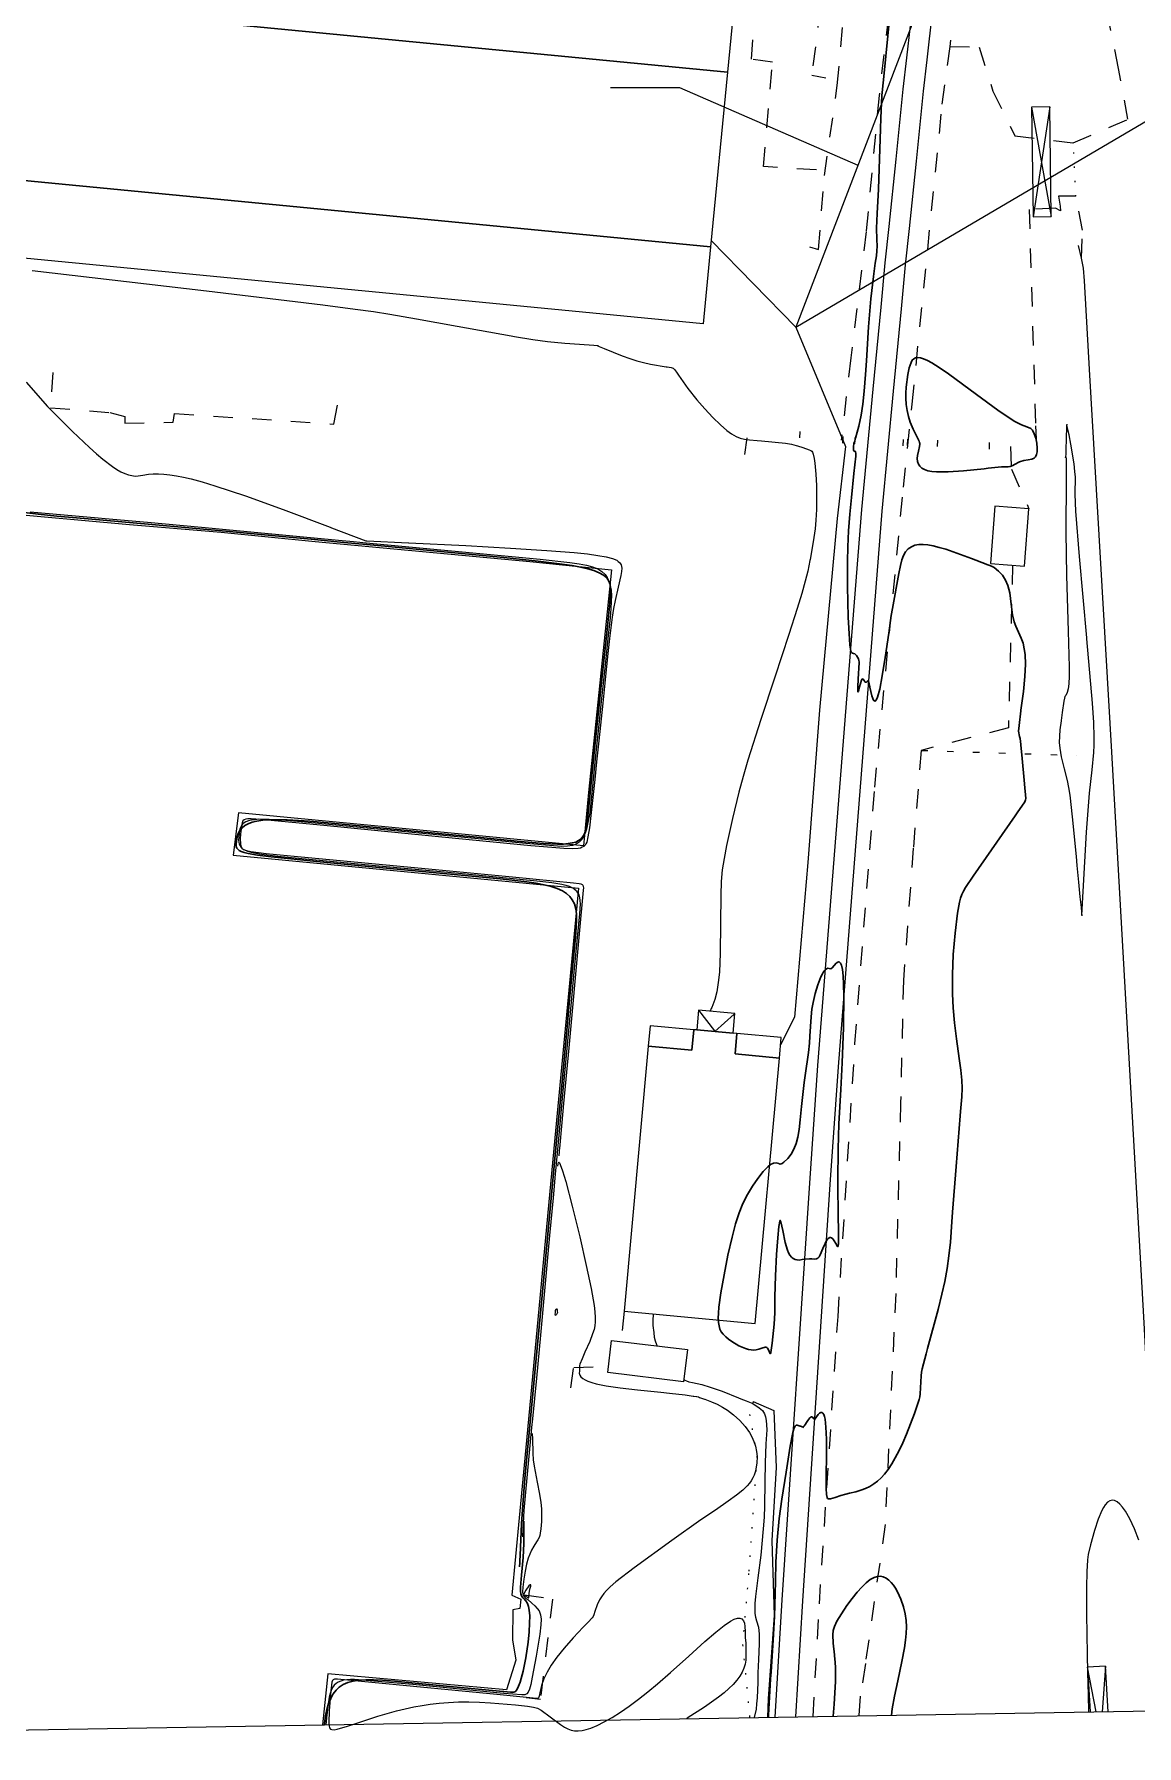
# Model space of a CAD drawing. Header units: metres. Extents: x 1233805 to 1234355, y 654698 to 655114.
# Drawn here: x 1233878.9 to 1233964, y 654698.2 to 654830.4 of the extents above; entities that cross this region are included whole.
import ezdxf

# ---------------------------------------------------------------- set-up
doc = ezdxf.new("R2010")
doc.units = ezdxf.units.M
for name, pattern in [('ИИDash_05_15', [2, 0.5, -1.5]), ('ИИDash_15_15', [3, 1.5, -1.5]), ('ИИDash_20_10', [3, 2, -1]), ('ИИDot', [1, 0, -1])]:
    doc.linetypes.add(name, pattern=pattern)
for name, color, linetype, lineweight in [('ИИ_ГИДРОГРАФИЯ', 3, 'Continuous', 25), ('ИИ_ГОРИЗОНТАЛИ_ОСН', 32, 'Continuous', 25), ('ИИ_ГОРИЗОНТАЛИ_УТОЛЩ', 32, 'Continuous', 30), ('ИИ_ДОРОГИ_АД', 7, 'Continuous', 25), ('ИИ_ДОРОГИ_ЖД', 7, 'Continuous', 25), ('ИИ_ЛЭП_ВН', 250, 'Continuous', 25), ('ИИ_ЛЭП_НН', 250, 'Continuous', 25), ('ИИ_ОГРАДЫ', 7, 'Continuous', 25), ('ИИ_ОТКОС', 7, 'Continuous', 25), ('ИИ_СТРОЕНИЕ', 7, 'Continuous', 25), ('ИИ_ТЕПЛОТРАССА', 5, 'Continuous', 25), ('ИИ_УГОДЬЯ', 7, 'Continuous', 25)]:
    doc.layers.add(name, color=color, linetype=linetype, lineweight=lineweight)
doc.layers.add('Оформление точек', color=7, linetype='Continuous')

msp = doc.modelspace()

# ---------------------------------------------------------------- linework, layer by layer
at = {"layer": 'ИИ_ГИДРОГРАФИЯ'}
msp.add_lwpolyline([(1233875.47, 654794.12), (1233875.67, 654793.73), (1233875.97, 654793.46), (1233886.26, 654792.54), (1233893.32, 654791.95), (1233900.58, 654791.23), (1233917.15, 654789.68), (1233923.46, 654789.05), (1233921.68, 654771.84), (1233921.29, 654767.73), (1233894.66, 654770.28), (1233894.26, 654767.01), (1233920.91, 654764.47), (1233919.09, 654745.18), (1233916.89, 654721.8), (1233915.75, 654709.85), (1233916.45, 654709.56), (1233916.39, 654708.84), (1233915.84, 654708.72), (1233915.82, 654706.4), (1233916.08, 654704.83), (1233915.34, 654702.54), (1233901.56, 654703.79), (1233901.14, 654699.84)], dxfattribs=at)
at = {"layer": 'ИИ_ГОРИЗОНТАЛИ_ОСН'}
for points, elevation in [([(1233878.74, 654812.16), (1233892.2, 654810.58), (1233901.17, 654809.5), (1233903.67, 654809.18), (1233905.08, 654808.99), (1233906.35, 654808.78), (1233908.41, 654808.42), (1233911.54, 654807.87), (1233915.7, 654807.12), (1233915.97, 654807.07), (1233917.39, 654806.83), (1233918.52, 654806.68), (1233919.86, 654806.55), (1233921.72, 654806.41), (1233922.44, 654806.36)], 1.5), ([(1233922.38, 654806.35), (1233922.89, 654806.13), (1233924.28, 654805.57), (1233924.87, 654805.36), (1233925.41, 654805.19), (1233925.92, 654805.06), (1233926.46, 654804.94), (1233927.68, 654804.73), (1233927.75, 654804.72), (1233928.05, 654804.67), (1233928.21, 654804.61), (1233928.34, 654804.49), (1233928.52, 654804.24), (1233928.63, 654804.08), (1233929.36, 654803.06), (1233930.05, 654802.18), (1233930.66, 654801.47), (1233931.28, 654800.8), (1233931.87, 654800.23), (1233932.37, 654799.8), (1233932.73, 654799.54), (1233933.07, 654799.35), (1233933.39, 654799.22), (1233933.73, 654799.14), (1233934.11, 654799.08), (1233934.69, 654799.03), (1233935.04, 654799), (1233936.89, 654798.83), (1233937.36, 654798.76), (1233937.71, 654798.65), (1233937.81, 654798.62), (1233938.23, 654798.49), (1233938.72, 654798.32), (1233938.85, 654798.27), (1233938.92, 654798.21), (1233938.97, 654798.13), (1233939.01, 654797.98), (1233939.01, 654797.98), (1233939.01, 654797.98), (1233939.09, 654797.65), (1233939.15, 654797.29), (1233939.24, 654796.42), (1233939.28, 654795.56), (1233939.29, 654794.61), (1233939.27, 654793.7), (1233939.23, 654792.87), (1233939.17, 654792.21), (1233939.08, 654791.54), (1233938.81, 654789.98), (1233938.78, 654789.84), (1233938.76, 654789.76), (1233938.6, 654788.93), (1233938.41, 654788.16), (1233938.15, 654787.22), (1233937.79, 654786.06), (1233937.14, 654784.04), (1233936.06, 654780.76), (1233934.98, 654777.48), (1233933.99, 654774.34), (1233933.62, 654773.08), (1233933.29, 654771.88), (1233932.79, 654769.85), (1233932.33, 654767.76), (1233932.14, 654766.74), (1233932.01, 654765.88), (1233931.93, 654764.97), (1233931.89, 654763.93), (1233931.87, 654761.72), (1233931.85, 654759.43), (1233931.78, 654757.97), (1233931.7, 654757.17), (1233931.58, 654756.46), (1233931.42, 654755.85), (1233931.19, 654755.25), (1233931.16, 654755.17), (1233931.08, 654754.95)], 1.5), ([(1233878.27, 654803.53), (1233879.93, 654801.67), (1233880.71, 654800.85), (1233881.72, 654799.86), (1233881.8, 654799.78), (1233881.84, 654799.74), (1233883.16, 654798.48), (1233883.7, 654798), (1233884.19, 654797.58), (1233884.94, 654797.02), (1233885.28, 654796.8), (1233885.59, 654796.62), (1233885.89, 654796.48), (1233886.17, 654796.38), (1233886.44, 654796.32), (1233886.68, 654796.29), (1233886.93, 654796.3), (1233887.28, 654796.35), (1233887.71, 654796.42), (1233888.08, 654796.45), (1233888.48, 654796.46), (1233888.91, 654796.43), (1233889.37, 654796.38), (1233889.88, 654796.31), (1233890.42, 654796.2), (1233891.01, 654796.06), (1233891.85, 654795.83), (1233892.83, 654795.54), (1233895.2, 654794.75), (1233898.1, 654793.71), (1233901.75, 654792.33), (1233901.83, 654792.3), (1233904.49, 654791.29), (1233904.52, 654791.29), (1233904.57, 654791.28), (1233907.78, 654791.13), (1233907.8, 654791.13), (1233912.2, 654790.92), (1233915.67, 654790.73), (1233918.47, 654790.55), (1233920.58, 654790.38), (1233921.6, 654790.27), (1233922.41, 654790.16), (1233923.05, 654790.05), (1233923.53, 654789.92), (1233923.86, 654789.78), (1233923.98, 654789.7), (1233924.08, 654789.61), (1233924.15, 654789.52), (1233924.2, 654789.42), (1233924.22, 654789.3), (1233924.24, 654789.16), (1233924.22, 654788.91), (1233924.18, 654788.6), (1233923.97, 654787.7), (1233923.73, 654786.67), (1233923.61, 654786.07), (1233923.51, 654785.39), (1233923.31, 654783.74), (1233923.18, 654782.58), (1233923.08, 654781.57), (1233922.78, 654778.74), (1233922.47, 654775.83), (1233922.3, 654774.21), (1233922.16, 654772.85), (1233922.16, 654772.84), (1233921.87, 654770.08), (1233921.75, 654769.12), (1233921.64, 654768.42), (1233921.54, 654768.01), (1233921.48, 654767.88), (1233921.41, 654767.77), (1233921.32, 654767.68), (1233921.2, 654767.62), (1233921.06, 654767.56), (1233920.88, 654767.53), (1233920.43, 654767.5), (1233919.77, 654767.52), (1233918.85, 654767.59), (1233917.23, 654767.74), (1233911.41, 654768.3), (1233901.25, 654769.29), (1233896.36, 654769.76), (1233895.63, 654769.82), (1233895.39, 654769.82), (1233895.22, 654769.8), (1233895.09, 654769.75), (1233895, 654769.66), (1233894.95, 654769.51), (1233894.9, 654769.21), (1233894.9, 654769.2), (1233894.9, 654769.18), (1233894.83, 654768.65), (1233894.8, 654768.25), (1233894.81, 654767.93), (1233894.85, 654767.69), (1233894.93, 654767.55), (1233895.06, 654767.45), (1233895.28, 654767.37), (1233895.62, 654767.3), (1233896.8, 654767.15), (1233899.49, 654766.88), (1233908.24, 654766.05), (1233915.81, 654765.33), (1233920.53, 654764.88), (1233920.96, 654764.83), (1233921.09, 654764.79), (1233921.19, 654764.74), (1233921.24, 654764.68), (1233921.28, 654764.59), (1233921.29, 654764.48), (1233921.28, 654764.31), (1233920.94, 654760.64), (1233920.15, 654752.13), (1233919.76, 654747.82), (1233919.62, 654746.36), (1233919.44, 654744.36), (1233919.42, 654744.2), (1233919.41, 654744.03), (1233919.4, 654743.9), (1233919.4, 654743.9), (1233919.39, 654743.84), (1233919.39, 654743.83), (1233919.39, 654743.8), (1233919.39, 654743.8), (1233919.39, 654743.8), (1233919.39, 654743.8)], 1), ([(1233958.59, 654800.3), (1233958.58, 654800.1), (1233958.55, 654799.22), (1233958.55, 654798.94), (1233958.53, 654798.56), (1233958.53, 654798.42), (1233958.53, 654798.36), (1233958.53, 654798.29), (1233958.52, 654798.21), (1233958.53, 654798.16), (1233958.53, 654798.16), (1233958.52, 654798.06), (1233958.52, 654798.03), (1233958.5, 654797.73), (1233958.51, 654797.7), (1233958.53, 654797.77), (1233958.53, 654797.77), (1233958.54, 654797.58), (1233958.54, 654796.24), (1233958.54, 654796.09), (1233958.53, 654791.95), (1233958.57, 654788.6), (1233958.7, 654784.32), (1233958.79, 654781.54), (1233958.79, 654780.82), (1233958.76, 654780.25), (1233958.71, 654779.86), (1233958.63, 654779.58), (1233958.52, 654779.35), (1233958.52, 654779.35), (1233958.46, 654779.26), (1233958.42, 654779.14), (1233958.37, 654778.89), (1233958.25, 654778.03), (1233958.16, 654777.41), (1233958.16, 654777.37), (1233958.07, 654776.7), (1233958.03, 654776.19), (1233958.02, 654775.71), (1233958.06, 654775.26), (1233958.17, 654774.6), (1233958.4, 654773.68), (1233958.63, 654772.77), (1233958.74, 654772.23), (1233958.83, 654771.63), (1233959.02, 654769.97), (1233959.32, 654766.91), (1233959.38, 654766.2), (1233959.51, 654764.92), (1233959.61, 654763.8), (1233959.7, 654762.97), (1233959.7, 654762.97), (1233959.73, 654762.62), (1233959.74, 654762.52), (1233959.75, 654762.36), (1233959.76, 654762.34), (1233959.76, 654762.33)], 2.5), ([(1233959.76, 654762.38), (1233959.85, 654764.2), (1233960.12, 654768.79), (1233960.35, 654771.79), (1233960.55, 654773.59), (1233960.69, 654774.95), (1233960.72, 654775.51), (1233960.72, 654776.12), (1233960.68, 654777.25), (1233960.58, 654778.75), (1233960.14, 654783.72), (1233960.14, 654783.8), (1233959.57, 654790.08), (1233959.29, 654793.57), (1233959.24, 654794.88), (1233959.24, 654795.34), (1233959.26, 654795.75), (1233959.27, 654796.2), (1233959.23, 654796.64), (1233959.16, 654797.24), (1233958.92, 654798.74), (1233958.78, 654799.48), (1233958.64, 654800.06), (1233958.59, 654800.25)], 2.5), ([(1233878.58, 654793.52), (1233883.82, 654793.06), (1233884.37, 654793.02), (1233887.65, 654792.73), (1233891.81, 654792.35), (1233900.21, 654791.55), (1233902.67, 654791.32), (1233903.53, 654791.24), (1233904.53, 654791.14), (1233908.09, 654790.8), (1233917.96, 654789.86), (1233920.24, 654789.62), (1233920.95, 654789.52), (1233921.52, 654789.41), (1233922, 654789.27), (1233922.39, 654789.11), (1233922.71, 654788.92), (1233922.96, 654788.68), (1233923.12, 654788.45), (1233923.26, 654788.17), (1233923.36, 654787.84), (1233923.42, 654787.47), (1233923.45, 654787.06), (1233923.44, 654786.6), (1233923.41, 654786.07), (1233923.34, 654785.35), (1233923.34, 654785.34), (1233923.17, 654783.75), (1233922.96, 654781.67), (1233922.66, 654778.87), (1233922.47, 654777.1), (1233922.2, 654774.46), (1233921.91, 654771.55), (1233921.91, 654771.54), (1233921.77, 654770.27), (1233921.61, 654769.39), (1233921.52, 654769.02), (1233921.41, 654768.7), (1233921.3, 654768.44), (1233921.17, 654768.22), (1233920.97, 654768), (1233920.73, 654767.85), (1233920.44, 654767.76), (1233920.06, 654767.7), (1233919.59, 654767.69), (1233918.97, 654767.72), (1233916.83, 654767.91), (1233912.12, 654768.36), (1233905.4, 654769.01), (1233899.51, 654769.58), (1233898.04, 654769.71), (1233897.03, 654769.77), (1233896.23, 654769.78), (1233895.92, 654769.75), (1233895.66, 654769.72), (1233895.43, 654769.66), (1233895.24, 654769.59), (1233895.09, 654769.5), (1233894.96, 654769.39), (1233894.87, 654769.26), (1233894.8, 654769.1), (1233894.75, 654768.92), (1233894.71, 654768.65), (1233894.71, 654768.64), (1233894.71, 654768.63), (1233894.67, 654768.17), (1233894.68, 654768.01), (1233894.72, 654767.86), (1233894.78, 654767.73), (1233894.87, 654767.61), (1233894.98, 654767.5), (1233895.13, 654767.41), (1233895.35, 654767.32), (1233895.63, 654767.23), (1233895.99, 654767.16), (1233896.44, 654767.09), (1233897.7, 654766.94), (1233900.1, 654766.7), (1233905.79, 654766.16), (1233911.92, 654765.58), (1233917.69, 654765.03), (1233918.85, 654764.9), (1233919.61, 654764.78), (1233919.92, 654764.7), (1233920.18, 654764.61), (1233920.4, 654764.51), (1233920.58, 654764.4), (1233920.72, 654764.27), (1233920.84, 654764.11), (1233920.93, 654763.94), (1233920.98, 654763.73), (1233921.02, 654763.5), (1233921.03, 654763.24), (1233920.98, 654762.49), (1233920.58, 654758.25), (1233920.26, 654754.84), (1233919.68, 654748.52), (1233919.39, 654745.39), (1233919.11, 654742.36), (1233918.95, 654740.54), (1233918.68, 654737.63), (1233917.97, 654729.95), (1233917.66, 654726.61), (1233917.36, 654723.48), (1233917.29, 654722.81), (1233916.81, 654717.81), (1233916.7, 654716.4), (1233916.63, 654715.42), (1233916.6, 654714.81), (1233916.59, 654714.54), (1233916.59, 654714.49), (1233916.58, 654714.38), (1233916.58, 654714.37), (1233916.58, 654714.36)], 0.5), ([(1233919.31, 654742.99), (1233919.34, 654743.16), (1233919.36, 654743.27), (1233919.39, 654743.3), (1233919.44, 654743.25), (1233919.5, 654743.13), (1233919.68, 654742.63), (1233919.92, 654741.8), (1233920.42, 654739.9), (1233921, 654737.53), (1233921.51, 654735.31), (1233921.89, 654733.54), (1233922.11, 654732.23), (1233922.17, 654731.73), (1233922.2, 654731.31), (1233922.2, 654730.97), (1233922.17, 654730.66), (1233922.11, 654730.37), (1233922, 654730.05), (1233921.77, 654729.46), (1233921.4, 654728.62), (1233921.18, 654728.12), (1233921.02, 654727.71), (1233920.99, 654727.59), (1233920.99, 654727.5), (1233920.99, 654727.48), (1233920.98, 654727.18), (1233920.98, 654727.17), (1233920.97, 654727), (1233921.01, 654726.86), (1233921.09, 654726.73), (1233921.23, 654726.6), (1233921.41, 654726.49), (1233921.64, 654726.38), (1233921.93, 654726.28), (1233922.27, 654726.18), (1233923.05, 654726.03), (1233924.12, 654725.87), (1233925.45, 654725.71), (1233927.26, 654725.53), (1233927.92, 654725.46), (1233929.13, 654725.33), (1233929.77, 654725.22), (1233929.8, 654725.22), (1233930.02, 654725.19), (1233930.03, 654725.19), (1233930.16, 654725.17), (1233930.25, 654725.13), (1233930.63, 654724.99), (1233930.65, 654724.99), (1233931.17, 654724.79), (1233931.61, 654724.6), (1233932.02, 654724.38), (1233932.4, 654724.15), (1233932.88, 654723.78), (1233933.35, 654723.35), (1233933.77, 654722.88), (1233934.1, 654722.41), (1233934.29, 654722.08), (1233934.45, 654721.72), (1233934.56, 654721.36), (1233934.65, 654720.96), (1233934.7, 654720.58), (1233934.7, 654720.57), (1233934.7, 654720.55), (1233934.67, 654720.08), (1233934.6, 654719.58), (1233934.54, 654719.35), (1233934.46, 654719.13), (1233934.36, 654718.91), (1233934.24, 654718.7), (1233934.1, 654718.5), (1233933.93, 654718.31), (1233933.58, 654717.96), (1233933.1, 654717.57), (1233932.47, 654717.11), (1233931.47, 654716.43), (1233930.35, 654715.67), (1233928.1, 654714.08), (1233925.2, 654711.97), (1233923.78, 654710.9), (1233923.78, 654710.89), (1233923.78, 654710.89), (1233923.34, 654710.5), (1233923.08, 654710.23), (1233922.87, 654709.98), (1233922.69, 654709.74), (1233922.54, 654709.5), (1233922.36, 654709.11), (1233922.17, 654708.59), (1233922.08, 654708.33), (1233922.03, 654708.2), (1233921.96, 654708.1), (1233921.65, 654707.78), (1233921.28, 654707.4), (1233920.5, 654706.56), (1233919.8, 654705.77), (1233919.23, 654705.06), (1233918.79, 654704.45), (1233918.48, 654703.92), (1233918.23, 654703.39), (1233918.05, 654702.88), (1233917.93, 654702.32), (1233917.93, 654702.31), (1233917.87, 654702.06), (1233917.83, 654701.94), (1233917.77, 654701.89), (1233917.66, 654701.88), (1233916.9, 654701.95), (1233914.61, 654702.18), (1233904.96, 654703.11), (1233902.3, 654703.36), (1233902.08, 654703.37), (1233901.96, 654703.32), (1233901.91, 654703.26), (1233901.88, 654703.14), (1233901.8, 654702.47), (1233901.67, 654700.95), (1233901.63, 654700.01), (1233901.65, 654699.77), (1233901.69, 654699.62), (1233901.76, 654699.52), (1233901.88, 654699.48), (1233902.05, 654699.47), (1233902.29, 654699.51), (1233903.08, 654699.74), (1233903.71, 654699.95), (1233905.43, 654700.51), (1233906.86, 654700.92), (1233908.2, 654701.23), (1233908.83, 654701.35), (1233909.45, 654701.44), (1233910.15, 654701.52), (1233910.88, 654701.58), (1233911.64, 654701.61), (1233912.44, 654701.61), (1233913.26, 654701.59), (1233914.12, 654701.55), (1233916.04, 654701.39), (1233916.96, 654701.3), (1233917.43, 654701.22), (1233917.74, 654701.13), (1233918.02, 654700.98), (1233918.71, 654700.46), (1233919.52, 654699.86), (1233919.83, 654699.66), (1233920.08, 654699.53), (1233920.33, 654699.44), (1233920.59, 654699.39), (1233920.88, 654699.38), (1233921.18, 654699.41), (1233921.5, 654699.48), (1233921.85, 654699.59), (1233922.35, 654699.8), (1233922.9, 654700.07), (1233923.5, 654700.42), (1233924.15, 654700.83), (1233924.83, 654701.3), (1233925.53, 654701.82), (1233926.27, 654702.39), (1233927.01, 654703.01), (1233928.02, 654703.89), (1233929.42, 654705.15), (1233930.67, 654706.28), (1233931.5, 654707), (1233932.15, 654707.52), (1233932.65, 654707.86), (1233932.93, 654708.01), (1233933.17, 654708.08), (1233933.37, 654708.09), (1233933.52, 654708.02), (1233933.64, 654707.89), (1233933.71, 654707.7), (1233933.75, 654707.44), (1233933.76, 654707.06), (1233933.76, 654706.99), (1233933.77, 654706.61), (1233933.81, 654706.34), (1233933.83, 654706.21), (1233933.83, 654705.79), (1233933.83, 654705.25), (1233933.83, 654705.22), (1233933.82, 654704.85), (1233933.77, 654704.54), (1233933.68, 654704.23), (1233933.55, 654703.92), (1233933.37, 654703.61), (1233933.13, 654703.29), (1233932.85, 654702.97), (1233932.51, 654702.64), (1233932.15, 654702.33), (1233931.71, 654701.99), (1233930.64, 654701.22), (1233929.3, 654700.35), (1233929.25, 654700.31)], 1), ([(1233926.67, 654731.58), (1233926.64, 654731.04), (1233926.65, 654730.74), (1233926.68, 654730.46), (1233926.7, 654730.36), (1233926.72, 654730.13), (1233926.76, 654729.78), (1233926.82, 654729.49), (1233926.93, 654729.21), (1233926.98, 654729.11)], 1.5), ([(1233929.04, 654726.54), (1233929.12, 654726.47), (1233929.25, 654726.4), (1233929.43, 654726.34), (1233929.72, 654726.28), (1233930.43, 654726.12), (1233931.08, 654725.93), (1233932, 654725.61), (1233933.27, 654725.11), (1233933.45, 654725.03), (1233933.84, 654724.88), (1233934.36, 654724.65), (1233934.86, 654724.33), (1233935.11, 654724.12), (1233935.19, 654724), (1233935.26, 654723.87), (1233935.35, 654723.64), (1233935.4, 654723.35), (1233935.43, 654723.02), (1233935.44, 654722.62), (1233935.38, 654721.55), (1233935.31, 654720.09), (1233935.29, 654718.62), (1233935.27, 654716.73), (1233935.23, 654715.88), (1233935.17, 654714.97), (1233934.97, 654712.96), (1233934.75, 654711.19), (1233934.58, 654709.76), (1233934.53, 654709.21), (1233934.51, 654708.79), (1233934.52, 654708.45), (1233934.57, 654708.17), (1233934.66, 654707.89), (1233934.79, 654707.4), (1233934.86, 654706.86), (1233934.86, 654706.11), (1233934.81, 654704.88), (1233934.76, 654703.86), (1233934.74, 654703.11), (1233934.7, 654701.92), (1233934.66, 654701.47), (1233934.61, 654701.06), (1233934.47, 654700.4)], 1.5), ([(1233917.34, 654722.34), (1233917.35, 654721.94), (1233917.38, 654720.83), (1233917.42, 654720.32), (1233917.49, 654719.83), (1233917.72, 654718.58), (1233917.9, 654717.66), (1233918, 654717.02), (1233918.04, 654716.54), (1233918.06, 654716.04), (1233918.04, 654715.54), (1233918, 654714.97), (1233917.96, 654714.66), (1233917.93, 654714.48), (1233917.87, 654714.32), (1233917.77, 654714.14), (1233917.67, 654713.98), (1233917.46, 654713.64), (1233917.29, 654713.34), (1233917.15, 654713.03), (1233917.03, 654712.71), (1233916.9, 654712.25), (1233916.78, 654711.71), (1233916.68, 654711.09), (1233916.6, 654710.47), (1233916.58, 654710.13), (1233916.61, 654709.94), (1233916.68, 654709.79), (1233916.85, 654709.63), (1233916.99, 654709.52), (1233917.31, 654709.25), (1233917.54, 654709.04), (1233917.73, 654708.83), (1233917.86, 654708.64), (1233917.93, 654708.5), (1233917.98, 654708.35), (1233918.03, 654708.01), (1233918.01, 654707.56), (1233917.92, 654706.86), (1233917.64, 654705.15), (1233917.34, 654703.53), (1233917.22, 654702.96), (1233917.12, 654702.59), (1233917.03, 654702.37), (1233916.92, 654702.23), (1233916.77, 654702.17), (1233916.53, 654702.15), (1233915.15, 654702.27), (1233914.85, 654702.3), (1233908.12, 654702.95), (1233904.51, 654703.28), (1233903.63, 654703.35), (1233903.31, 654703.35), (1233903.03, 654703.33), (1233902.78, 654703.29), (1233902.55, 654703.23), (1233902.36, 654703.15), (1233902.2, 654703.04), (1233902.05, 654702.9), (1233901.93, 654702.73), (1233901.82, 654702.51), (1233901.73, 654702.26), (1233901.66, 654701.97), (1233901.6, 654701.63), (1233901.48, 654700.63), (1233901.41, 654699.85)], 0.5), ([(1233964.16, 654714.12), (1233963.82, 654714.99), (1233963.47, 654715.75), (1233963.12, 654716.35), (1233962.9, 654716.66), (1233962.69, 654716.9), (1233962.49, 654717.06), (1233962.29, 654717.16), (1233962.1, 654717.19), (1233961.91, 654717.14), (1233961.74, 654717.03), (1233961.57, 654716.84), (1233961.44, 654716.64), (1233961.3, 654716.39), (1233961.03, 654715.72), (1233960.74, 654714.85), (1233960.44, 654713.74), (1233960.26, 654713), (1233960.2, 654712.6), (1233960.2, 654712.57), (1233960.19, 654712.55), (1233960.14, 654711.7), (1233960.11, 654710.44), (1233960.12, 654708.39), (1233960.16, 654705.3), (1233960.19, 654703.9), (1233960.2, 654703.89), (1233960.25, 654702.13), (1233960.27, 654700.84)], 2.5)]:
    msp.add_lwpolyline(points, dxfattribs=dict(at, elevation=elevation))
for points, elevation in [([(1233919.27, 654731.79), (1233919.29, 654731.7), (1233919.27, 654731.65), (1233919.2, 654731.53), (1233919.14, 654731.47), (1233919.12, 654731.48), (1233919.11, 654731.53), (1233919.12, 654731.68), (1233919.14, 654731.85), (1233919.18, 654731.97), (1233919.19, 654731.98), (1233919.21, 654731.97), (1233919.25, 654731.89), (1233919.27, 654731.79)], 0.5), ([(1233917.06, 654709.65), (1233917.08, 654709.66), (1233917.08, 654709.71), (1233917.09, 654709.99), (1233917.16, 654710.32), (1233917.22, 654710.56), (1233917.22, 654710.66), (1233917.17, 654710.65), (1233917.08, 654710.57), (1233916.84, 654710.24), (1233916.74, 654710.07), (1233916.7, 654709.93), (1233916.71, 654709.88), (1233916.78, 654709.82), (1233916.96, 654709.7), (1233917.06, 654709.65)], 1)]:
    msp.add_lwpolyline(points, close=True, dxfattribs=dict(at, elevation=elevation))
at = {"layer": 'ИИ_ГОРИЗОНТАЛИ_УТОЛЩ', "elevation": 2}
for points in [[(1233945.08, 654833.19), (1233944.5, 654827.4), (1233944.34, 654825.9), (1233944.32, 654825.67), (1233944.25, 654823.92), (1233944.23, 654823.11), (1233944.07, 654818.43), (1233943.97, 654816.57), (1233943.91, 654815.42), (1233943.93, 654814.56), (1233943.95, 654814.05), (1233943.94, 654813.69), (1233943.91, 654813.3), (1233943.82, 654812.73), (1233943.67, 654811.71), (1233943.48, 654809.98), (1233943.3, 654807.8), (1233943.13, 654805.18), (1233943.07, 654804.12), (1233942.97, 654802.83), (1233942.86, 654801.85), (1233942.72, 654800.99), (1233942.54, 654800.14), (1233942.3, 654799.2), (1233942.23, 654799), (1233942.23, 654798.99), (1233942.17, 654798.81), (1233942.14, 654798.55), (1233942.14, 654798.51), (1233942.14, 654798.5), (1233942.14, 654798.29), (1233942.15, 654798.24), (1233942.17, 654798.22), (1233942.2, 654798.22), (1233942.26, 654798.22), (1233942.29, 654798.16), (1233942.31, 654798.03), (1233942.31, 654797.83), (1233942.17, 654796.48), (1233941.97, 654794.62), (1233941.85, 654793.34), (1233941.76, 654792.05), (1233941.7, 654790.83), (1233941.66, 654789.69), (1233941.66, 654787.75), (1233941.73, 654785.38), (1233941.82, 654783.7), (1233941.85, 654783.23), (1233941.9, 654782.92), (1233941.94, 654782.77), (1233941.99, 654782.66), (1233942.05, 654782.61), (1233942.14, 654782.58), (1233942.23, 654782.55), (1233942.29, 654782.5), (1233942.37, 654782.42), (1233942.51, 654782.16), (1233942.55, 654782.05), (1233942.56, 654781.93), (1233942.54, 654781.4), (1233942.52, 654781.09), (1233942.47, 654780.04), (1233942.47, 654779.62), (1233942.48, 654779.61), (1233942.51, 654779.66), (1233942.6, 654780), (1233942.75, 654780.52), (1233942.8, 654780.6), (1233942.85, 654780.62), (1233942.89, 654780.59), (1233942.95, 654780.5), (1233943.02, 654780.4), (1233943.07, 654780.37), (1233943.12, 654780.37), (1233943.18, 654780.4), (1233943.24, 654780.47), (1233943.25, 654780.48), (1233943.28, 654780.5), (1233943.3, 654780.46), (1233943.4, 654780.01), (1233943.4, 654779.99), (1233943.55, 654779.32), (1233943.62, 654779.11), (1233943.69, 654778.97), (1233943.77, 654778.91), (1233943.84, 654778.94), (1233943.92, 654779.03), (1233943.99, 654779.21), (1233944.16, 654779.84), (1233944.36, 654780.87), (1233944.58, 654782.27), (1233944.85, 654784.15), (1233945.04, 654785.52)], [(1233945.04, 654785.53), (1233945.14, 654786.07), (1233945.64, 654788.76), (1233945.64, 654788.77), (1233945.76, 654789.38), (1233945.87, 654789.81), (1233946, 654790.15), (1233946.16, 654790.44), (1233946.36, 654790.66), (1233946.6, 654790.83), (1233946.87, 654790.95), (1233947.19, 654791), (1233947.5, 654791), (1233947.87, 654790.97), (1233948.28, 654790.89), (1233948.75, 654790.78), (1233949.26, 654790.63), (1233949.83, 654790.44), (1233951.25, 654789.91), (1233951.57, 654789.78), (1233952.5, 654789.44), (1233952.79, 654789.34), (1233952.99, 654789.23), (1233953.34, 654788.95), (1233953.64, 654788.62), (1233953.88, 654788.25), (1233954.05, 654787.83), (1233954.19, 654787.26), (1233954.31, 654786.39), (1233954.42, 654785.58), (1233954.54, 654785.04), (1233954.67, 654784.69), (1233954.87, 654784.24), (1233955.08, 654783.76), (1233955.22, 654783.37), (1233955.32, 654782.95), (1233955.38, 654782.51), (1233955.4, 654781.75), (1233955.36, 654780.8), (1233955.25, 654779.65), (1233955.06, 654778.2), (1233955.06, 654778.16), (1233954.91, 654777.01), (1233954.88, 654776.58), (1233954.95, 654776.18), (1233954.99, 654776.03), (1233955.05, 654775.55), (1233955.06, 654775.51), (1233955.12, 654774.76), (1233955.34, 654772.52), (1233955.34, 654772.48), (1233955.43, 654771.39), (1233955.42, 654771.27), (1233955.35, 654771.13), (1233954.77, 654770.29), (1233954.61, 654770.05), (1233951.38, 654765.39), (1233950.79, 654764.51), (1233950.62, 654764.22), (1233950.5, 654763.96), (1233950.39, 654763.68), (1233950.31, 654763.37), (1233950.15, 654762.53), (1233949.97, 654760.98), (1233949.84, 654759.34), (1233949.77, 654757.76), (1233949.78, 654756.3), (1233949.84, 654755.21), (1233949.94, 654754.05), (1233950.08, 654752.82), (1233950.29, 654751.3), (1233950.42, 654750.4), (1233950.5, 654749.64), (1233950.52, 654749.01), (1233950.49, 654748.35), (1233950.4, 654747.22), (1233950.37, 654746.89), (1233950.05, 654742.97), (1233949.78, 654739.43), (1233949.72, 654738.68), (1233949.61, 654737.12), (1233949.5, 654736.07), (1233949.37, 654735.09), (1233949.18, 654734.09), (1233948.96, 654733.1), (1233948.67, 654731.92), (1233947.85, 654728.9), (1233947.74, 654728.5), (1233947.43, 654727.34), (1233947.38, 654727.07), (1233947.36, 654726.79), (1233947.36, 654726.79), (1233947.29, 654725.42), (1233947.26, 654725.18), (1233947.21, 654724.96), (1233946.84, 654723.9), (1233946.22, 654722.29), (1233945.93, 654721.62), (1233945.65, 654721.02), (1233945.36, 654720.47), (1233945.09, 654719.99), (1233944.81, 654719.57), (1233944.54, 654719.21), (1233944.28, 654718.92), (1233944, 654718.67), (1233943.71, 654718.45), (1233943.39, 654718.26), (1233943.06, 654718.1), (1233942.71, 654717.96), (1233942.32, 654717.85), (1233941.83, 654717.73), (1233941.55, 654717.67), (1233941.15, 654717.56), (1233940.71, 654717.41), (1233940.37, 654717.3), (1233940.27, 654717.29), (1233940.2, 654717.29), (1233940.14, 654717.33), (1233940.09, 654717.39), (1233940.04, 654717.64), (1233940.02, 654718.09), (1233940.03, 654719.01), (1233940.03, 654719.05), (1233940.05, 654720.7), (1233940.04, 654721.91), (1233940, 654722.83), (1233939.94, 654723.45), (1233939.89, 654723.66), (1233939.84, 654723.81), (1233939.77, 654723.91), (1233939.7, 654723.96), (1233939.62, 654723.96), (1233939.52, 654723.91), (1233939.42, 654723.8), (1233939.29, 654723.64), (1233939.29, 654723.63), (1233939.14, 654723.45), (1233939.11, 654723.44), (1233939.08, 654723.47), (1233939.08, 654723.48), (1233938.98, 654723.6), (1233938.93, 654723.63), (1233938.89, 654723.63), (1233938.83, 654723.61), (1233938.77, 654723.56), (1233938.61, 654723.35), (1233938.51, 654723.2), (1233938.42, 654723.06), (1233938.35, 654722.96), (1233938.31, 654722.9), (1233938.3, 654722.88), (1233938.3, 654722.88), (1233938.29, 654722.87), (1233938.29, 654722.87)], [(1233938.29, 654722.82), (1233938.25, 654722.84), (1233938.04, 654722.91), (1233938.02, 654722.91), (1233937.79, 654722.99), (1233937.7, 654722.98), (1233937.62, 654722.9), (1233937.54, 654722.71), (1233937.46, 654722.42), (1233937.25, 654721.37), (1233936.93, 654719.37), (1233936.6, 654717.27), (1233936.4, 654715.78), (1233936.23, 654714.1), (1233936.14, 654712.42), (1233936.11, 654710.92), (1233936.04, 654708.22), (1233935.94, 654706.39), (1233935.77, 654703.91), (1233935.73, 654703.4), (1233935.64, 654701.97), (1233935.58, 654700.61), (1233935.58, 654700.42)], [(1233940.57, 654700.51), (1233940.64, 654701.44), (1233940.75, 654703.19), (1233940.75, 654704.26), (1233940.73, 654704.69), (1233940.67, 654705.18), (1233940.67, 654705.25), (1233940.57, 654706.16), (1233940.54, 654706.79), (1233940.56, 654707.13), (1233940.66, 654707.44), (1233940.86, 654707.84), (1233941.22, 654708.43), (1233941.63, 654709.06), (1233942.03, 654709.61), (1233942.41, 654710.09), (1233942.77, 654710.49), (1233943.11, 654710.82), (1233943.42, 654711.06), (1233943.72, 654711.23), (1233943.99, 654711.31), (1233944.21, 654711.32), (1233944.43, 654711.28), (1233944.65, 654711.18), (1233944.86, 654711.03), (1233945.04, 654710.85), (1233945.21, 654710.64), (1233945.38, 654710.39), (1233945.54, 654710.11), (1233945.79, 654709.56), (1233945.99, 654708.96), (1233946.13, 654708.42), (1233946.2, 654707.9), (1233946.23, 654707.41), (1233946.21, 654706.89), (1233946.16, 654706.38), (1233946.07, 654705.78), (1233945.87, 654704.74), (1233945.55, 654703.24), (1233945.3, 654702.06), (1233945.13, 654701.07), (1233945.07, 654700.58)]]:
    msp.add_lwpolyline(points, dxfattribs=at)
for points in [[(1233946.18, 654802.29), (1233946.18, 654802.7), (1233946.21, 654803.14), (1233946.34, 654804.14), (1233946.44, 654804.65), (1233946.58, 654805.05), (1233946.67, 654805.24), (1233946.78, 654805.35), (1233946.91, 654805.42), (1233947.09, 654805.44), (1233947.3, 654805.42), (1233947.55, 654805.34), (1233947.85, 654805.21), (1233948.18, 654805.03), (1233948.75, 654804.68), (1233949.48, 654804.18), (1233951.63, 654802.59), (1233953.28, 654801.37), (1233953.99, 654800.88), (1233954.59, 654800.51), (1233955.09, 654800.25), (1233955.52, 654800.08), (1233955.52, 654800.08), (1233955.82, 654799.96), (1233955.88, 654799.91), (1233955.94, 654799.83), (1233956.08, 654799.55), (1233956.2, 654799.21), (1233956.29, 654798.82), (1233956.32, 654798.43), (1233956.3, 654798.16), (1233956.25, 654797.94), (1233956.18, 654797.78), (1233956.08, 654797.66), (1233955.91, 654797.59), (1233955.63, 654797.55), (1233955.27, 654797.5), (1233954.95, 654797.38), (1233954.55, 654797.17), (1233954.44, 654797.11), (1233954.24, 654797.02), (1233954.07, 654797.01), (1233954.06, 654797.01), (1233953.55, 654796.99), (1233952.52, 654796.89), (1233952.21, 654796.85), (1233950.63, 654796.68), (1233949.45, 654796.61), (1233948.96, 654796.6), (1233948.53, 654796.61), (1233948.17, 654796.65), (1233947.87, 654796.7), (1233947.62, 654796.78), (1233947.41, 654796.9), (1233947.25, 654797.04), (1233947.14, 654797.21), (1233947.07, 654797.4), (1233947.05, 654797.63), (1233947.07, 654797.88), (1233947.14, 654798.2), (1233947.15, 654798.22), (1233947.23, 654798.58), (1233947.25, 654798.74), (1233947.25, 654798.75), (1233947.25, 654798.79), (1233947.24, 654798.87), (1233947.2, 654798.97), (1233947.19, 654799.01), (1233947.18, 654799.02), (1233947.04, 654799.3), (1233947.02, 654799.34), (1233946.73, 654799.91), (1233946.52, 654800.44), (1233946.38, 654800.89), (1233946.28, 654801.35), (1233946.21, 654801.82), (1233946.18, 654802.29)], [(1233931.75, 654732.11), (1233931.71, 654731.64), (1233931.7, 654731.25), (1233931.71, 654730.92), (1233931.76, 654730.65), (1233931.83, 654730.41), (1233931.93, 654730.2), (1233932.08, 654730.01), (1233932.27, 654729.81), (1233932.49, 654729.62), (1233932.74, 654729.44), (1233933.28, 654729.12), (1233933.54, 654729), (1233933.79, 654728.9), (1233934.03, 654728.83), (1233934.24, 654728.8), (1233934.43, 654728.79), (1233934.63, 654728.81), (1233934.82, 654728.85), (1233935.06, 654728.93), (1233935.31, 654729), (1233935.38, 654729), (1233935.45, 654728.98), (1233935.5, 654728.94), (1233935.55, 654728.87), (1233935.65, 654728.63), (1233935.71, 654728.5), (1233935.73, 654728.52), (1233935.75, 654728.6), (1233935.85, 654729.32), (1233936, 654730.79), (1233936.06, 654731.66), (1233936.06, 654731.68), (1233936.06, 654731.82), (1233936.07, 654732.79), (1233936.07, 654732.91), (1233936.12, 654734.53), (1233936.2, 654736.18), (1233936.29, 654737.46), (1233936.37, 654738.32), (1233936.44, 654738.74), (1233936.46, 654738.79), (1233936.48, 654738.8), (1233936.53, 654738.7), (1233936.68, 654738.01), (1233936.86, 654737.09), (1233937.03, 654736.51), (1233937.13, 654736.29), (1233937.23, 654736.12), (1233937.35, 654735.97), (1233937.48, 654735.86), (1233937.63, 654735.79), (1233937.78, 654735.75), (1233937.95, 654735.74), (1233938.17, 654735.77), (1233938.41, 654735.8), (1233938.74, 654735.84), (1233938.93, 654735.83), (1233939.15, 654735.82), (1233939.28, 654735.84), (1233939.38, 654735.89), (1233939.48, 654735.99), (1233939.57, 654736.14), (1233939.78, 654736.63), (1233939.94, 654737.01), (1233940.06, 654737.25), (1233940.18, 654737.4), (1233940.3, 654737.47), (1233940.37, 654737.48), (1233940.43, 654737.46), (1233940.55, 654737.37), (1233940.65, 654737.23), (1233940.78, 654737.01), (1233940.91, 654736.78), (1233940.94, 654736.78), (1233940.96, 654736.82), (1233940.98, 654737.04), (1233940.97, 654738.3), (1233940.96, 654738.85), (1233940.92, 654741.88), (1233940.94, 654744.31), (1233941.01, 654746.27), (1233941.15, 654748.9), (1233941.26, 654750.97), (1233941.36, 654753.7), (1233941.38, 654756.17), (1233941.37, 654757.03), (1233941.33, 654757.69), (1233941.28, 654758.17), (1233941.21, 654758.51), (1233941.13, 654758.67), (1233941.04, 654758.76), (1233940.99, 654758.77), (1233940.93, 654758.75), (1233940.8, 654758.66), (1233940.65, 654758.49), (1233940.49, 654758.31), (1233940.38, 654758.24), (1233940.26, 654758.25), (1233940.15, 654758.27), (1233940.06, 654758.24), (1233939.96, 654758.16), (1233939.85, 654758.04), (1233939.74, 654757.85), (1233939.62, 654757.6), (1233939.37, 654757), (1233939.17, 654756.33), (1233939.01, 654755.64), (1233938.93, 654755.12), (1233938.86, 654754.53), (1233938.76, 654753.03), (1233938.73, 654752.48), (1233938.66, 654751.78), (1233938.56, 654751.06), (1233938.5, 654750.72), (1233938.33, 654749.46), (1233938.17, 654748.07), (1233938.13, 654747.6), (1233938.03, 654746.57), (1233937.94, 654745.83), (1233937.83, 654745.23), (1233937.7, 654744.74), (1233937.54, 654744.3), (1233937.32, 654743.91), (1233937.06, 654743.57), (1233936.76, 654743.29), (1233936.63, 654743.2), (1233936.55, 654743.16), (1233936.48, 654743.15), (1233936.39, 654743.18), (1233936.36, 654743.19), (1233936.16, 654743.24), (1233935.96, 654743.21), (1233935.74, 654743.11), (1233935.51, 654742.93), (1233935.16, 654742.57), (1233934.76, 654742.05), (1233934.34, 654741.44), (1233933.96, 654740.79), (1233933.6, 654740.1), (1233933.31, 654739.38), (1233933.03, 654738.54), (1233932.76, 654737.5), (1233932.44, 654736.11), (1233932.14, 654734.6), (1233931.9, 654733.22), (1233931.75, 654732.11)]]:
    msp.add_lwpolyline(points, close=True, dxfattribs=at)
at = {"layer": 'ИИ_ГОРИЗОНТАЛИ_УТОЛЩ'}
for points in [[(1233877.51, 654793.55), (1233879.19, 654793.34), (1233880.63, 654793.19), (1233882.76, 654793), (1233883.07, 654792.98), (1233887.97, 654792.54), (1233893.68, 654792.03), (1233898.85, 654791.54), (1233900.26, 654791.4), (1233902.54, 654791.18), (1233905.68, 654790.89), (1233908.38, 654790.63), (1233915.15, 654789.99), (1233917.8, 654789.72), (1233919.64, 654789.49), (1233920.41, 654789.37), (1233921.07, 654789.24), (1233921.63, 654789.11), (1233922.09, 654788.98), (1233922.51, 654788.81), (1233922.84, 654788.63), (1233923.09, 654788.42), (1233923.18, 654788.3), (1233923.25, 654788.17), (1233923.35, 654787.9), (1233923.39, 654787.56), (1233923.39, 654787.15), (1233923.33, 654786.51), (1233923.33, 654786.5), (1233923.11, 654784.43), (1233922.84, 654781.78), (1233922.61, 654779.62), (1233922.48, 654778.38), (1233922.1, 654774.71), (1233921.66, 654770.25), (1233921.66, 654770.24), (1233921.53, 654769.24), (1233921.46, 654768.92), (1233921.37, 654768.66), (1233921.25, 654768.45), (1233921.11, 654768.27), (1233920.92, 654768.13), (1233920.69, 654768.02), (1233920.43, 654767.95), (1233920.11, 654767.9), (1233919.74, 654767.87), (1233919.29, 654767.86), (1233918.2, 654767.92), (1233916.43, 654768.07), (1233913.59, 654768.35), (1233909.55, 654768.74), (1233902.67, 654769.4), (1233900.16, 654769.63), (1233898.43, 654769.73), (1233897.7, 654769.74), (1233897.08, 654769.73), (1233896.54, 654769.7), (1233896.09, 654769.64), (1233895.73, 654769.55), (1233895.42, 654769.44), (1233895.15, 654769.29), (1233894.94, 654769.12), (1233894.77, 654768.92), (1233894.65, 654768.69), (1233894.57, 654768.43), (1233894.52, 654768.09), (1233894.51, 654768.09), (1233894.51, 654768.08), (1233894.49, 654767.84), (1233894.49, 654767.69), (1233894.53, 654767.56), (1233894.6, 654767.46), (1233894.72, 654767.37), (1233894.88, 654767.29), (1233895.11, 654767.21), (1233895.4, 654767.14), (1233896.14, 654767.01), (1233897.18, 654766.87), (1233900.71, 654766.52), (1233904.15, 654766.19), (1233908.02, 654765.82), (1233914.86, 654765.17), (1233916.91, 654764.95), (1233917.64, 654764.84), (1233918.25, 654764.73), (1233918.8, 654764.59), (1233919.27, 654764.43), (1233919.66, 654764.26), (1233919.97, 654764.06), (1233920.23, 654763.82), (1233920.43, 654763.55), (1233920.59, 654763.24), (1233920.69, 654762.87), (1233920.75, 654762.47), (1233920.76, 654762.01), (1233920.74, 654761.46), (1233920.67, 654760.68), (1233920.22, 654755.85), (1233920.03, 654753.78), (1233919.61, 654749.23), (1233919.21, 654744.96), (1233918.84, 654741.06), (1233918.59, 654738.3), (1233918.51, 654737.46), (1233918.1, 654733), (1233917.59, 654727.59), (1233917.02, 654721.6), (1233916.97, 654721.09), (1233916.76, 654718.87), (1233916.63, 654717.2), (1233916.52, 654715.36), (1233916.4, 654712.96), (1233916.38, 654712.51), (1233916.38, 654712.32), (1233916.36, 654712.09), (1233916.36, 654712.09), (1233916.36, 654712.05)], [(1233916.7, 654715.58), (1233916.7, 654715.11), (1233916.69, 654713.84), (1233916.64, 654712.78), (1233916.51, 654711.41), (1233916.43, 654710.49), (1233916.42, 654710.18), (1233916.45, 654709.96), (1233916.51, 654709.8), (1233916.62, 654709.65), (1233916.68, 654709.59), (1233916.85, 654709.41), (1233916.97, 654709.21), (1233917.05, 654708.98), (1233917.11, 654708.71), (1233917.14, 654708.27), (1233917.13, 654707.71), (1233917.09, 654707.02), (1233917.01, 654706.22), (1233916.84, 654705.03), (1233916.63, 654704), (1233916.4, 654703.15), (1233916.28, 654702.82), (1233916.17, 654702.59), (1233916.06, 654702.44), (1233916, 654702.4), (1233915.91, 654702.38), (1233915.66, 654702.38), (1233915.14, 654702.42), (1233915.1, 654702.43), (1233911.27, 654702.79), (1233906.71, 654703.21), (1233905.77, 654703.29), (1233905.09, 654703.32), (1233904.5, 654703.32), (1233903.98, 654703.29), (1233903.51, 654703.22), (1233903.1, 654703.11), (1233902.74, 654702.95), (1233902.44, 654702.76), (1233902.19, 654702.52), (1233901.98, 654702.23), (1233901.78, 654701.89), (1233901.62, 654701.49), (1233901.49, 654701.04), (1233901.37, 654700.53), (1233901.29, 654699.95), (1233901.27, 654699.84)]]:
    msp.add_lwpolyline(points, dxfattribs=at)
at = {"layer": 'ИИ_ДОРОГИ_АД', "linetype": 'ИИDash_15_15'}
for points in [[(1233948.68, 654853.57), (1233947.43, 654849.42), (1233946.35, 654841.73), (1233945.19, 654834.79), (1233944.11, 654825.68), (1233943.12, 654815.17), (1233941.92, 654805.42), (1233941.19, 654799.06)], [(1233941, 654836.77), (1233942.08, 654837.5), (1233941.44, 654839.68), (1233940.94, 654839.75), (1233940.35, 654839.26), (1233939.56, 654836.27), (1233939.57, 654832.42), (1233938.91, 654827.25), (1233940, 654827.03)], [(1233939.27, 654819.93), (1233935.19, 654820.18), (1233935.88, 654828.26), (1233934.26, 654828.47), (1233934.72, 654835.07), (1233930.25, 654835.16), (1233909.21, 654837.03), (1233897.75, 654838.27)], [(1233959.1, 654822.01), (1233963.32, 654823.85), (1233962.59, 654827.76), (1233961.32, 654834.17)], [(1233938.75, 654813.98), (1233939.43, 654813.78), (1233939.9, 654819.5), (1233940.88, 654826.45), (1233941.54, 654833.64), (1233940.68, 654833.71)], [(1233939.02, 654700.48), (1233939.5, 654709.18), (1233940.94, 654731.39), (1233942.25, 654752.47), (1233943.77, 654772.25), (1233945.99, 654795.42), (1233946.66, 654801.85), (1233948.99, 654825.01), (1233949.6, 654829.45), (1233951.83, 654829.42), (1233952.9, 654826.01), (1233954.59, 654822.57), (1233959.1, 654822.01)], [(1233958.12, 654816.77), (1233957.72, 654816.97), (1233955.69, 654816.87), (1233956.19, 654800.16), (1233956.27, 654798.47)], [(1233959.74, 654813.11), (1233959.81, 654815.27), (1233959.29, 654817.89), (1233957.96, 654817.89), (1233958.08, 654817.13), (1233958.12, 654816.77)], [(1233880.32, 654804.28), (1233880.16, 654801.56), (1233884.73, 654801.2), (1233885.89, 654800.89), (1233885.89, 654800.36), (1233889.62, 654800.45), (1233889.73, 654801.12), (1233902.03, 654800.3), (1233902.39, 654802.19)], [(1233933.9, 654799.23), (1233933.73, 654797.94)], [(1233954.25, 654798.56), (1233954.32, 654796.83), (1233955.68, 654793.76)], [(1233954.42, 654789.4), (1233954.09, 654776.84), (1233947.36, 654775.1), (1233946.75, 654767.54), (1233945.99, 654757.36), (1233945.77, 654747.89), (1233945.39, 654733.16), (1233944.58, 654715.31), (1233943.05, 654704.58), (1233942.66, 654702.05), (1233942.55, 654700.54)], [(1233924.42, 654731.78), (1233924.18, 654729.45)], [(1233920.32, 654725.87), (1233920.54, 654727.45), (1233923.22, 654727.52)], [(1233916.71, 654709.89), (1233918.91, 654709.56), (1233917.97, 654701.79), (1233916.87, 654701.94)]]:
    msp.add_lwpolyline(points, dxfattribs=at)
at = {"layer": 'ИИ_ДОРОГИ_АД', "linetype": 'ИИDot'}
msp.add_lwpolyline([(1233959.29, 654817.89), (1233959.1, 654822.01)], dxfattribs=at)
at = {"layer": 'ИИ_ДОРОГИ_АД'}
msp.add_lwpolyline([(1233966.35, 654700.94), (1233965.56, 654712.62), (1233964.56, 654730.9), (1233962.04, 654775.42), (1233960.38, 654804.09), (1233959.96, 654811.36), (1233959.9, 654812.35), (1233959.74, 654813.11), (1233959.51, 654814.09)], dxfattribs=at)
at = {"layer": 'ИИ_ДОРОГИ_ЖД'}
for points in [[(1233947.07, 654836.03), (1233946.22, 654828.59), (1233945.95, 654826.17), (1233945.39, 654820.77), (1233944.85, 654815.57), (1233944.55, 654812.76), (1233944.24, 654809.34), (1233943.62, 654803), (1233942.74, 654793.71), (1233939.36, 654750.77), (1233938.74, 654741.69), (1233936.61, 654709.51), (1233936.06, 654700.43)], [(1233948.63, 654835.83), (1233947.79, 654828.42), (1233947.52, 654826), (1233946.96, 654820.61), (1233946.42, 654815.41), (1233946.13, 654812.61), (1233945.81, 654809.19), (1233945.19, 654802.85), (1233944.32, 654793.57), (1233940.94, 654750.65), (1233940.32, 654741.58), (1233938.19, 654709.41), (1233937.65, 654700.46)]]:
    msp.add_lwpolyline(points, dxfattribs=at)
at = {"layer": 'ИИ_ЛЭП_ВН'}
for points in [[(1233958.08, 654861.01), (1233937.68, 654807.79)], [(1233923.38, 654826.29), (1233928.71, 654826.29), (1233942.48, 654820.3)]]:
    msp.add_lwpolyline(points, dxfattribs=at)
at = {"layer": 'ИИ_ЛЭП_НН'}
for points in [[(1233937.68, 654807.79), (1233970.19, 654826.91)], [(1233937.68, 654807.79), (1233931.14, 654814.47)], [(1233937.68, 654807.79), (1233941.52, 654798.57), (1233940.87, 654793.02), (1233939.52, 654778.2), (1233938.6, 654766.44), (1233937.57, 654754.51), (1233936.51, 654752.36)]]:
    msp.add_lwpolyline(points, dxfattribs=at)
at = {"layer": 'ИИ_ОГРАДЫ'}
for points in [[(1233937.99, 654799.23), (1233938.02, 654799.73)], [(1233941.3, 654798.83), (1233941.33, 654799.33)], [(1233942.24, 654798.77), (1233942.27, 654799.27)], [(1233945.96, 654798.61), (1233945.99, 654799.11)], [(1233946.3, 654798.64), (1233946.33, 654799.14)], [(1233948.63, 654798.56), (1233948.65, 654799.06)], [(1233952.62, 654798.37), (1233952.64, 654798.87)]]:
    msp.add_lwpolyline(points, dxfattribs=at)
at = {"layer": 'ИИ_ОТКОС', "color": 33, "linetype": 'ИИDot', "elevation": 0.82}
msp.add_lwpolyline([(1233934.38, 654724.82), (1233934.12, 654723.81), (1233934.67, 654720.6), (1233934.04, 654711.53), (1233933.57, 654706.03), (1233934.12, 654700.49), (1233934.1, 654700.4)], dxfattribs=at)
at = {"layer": 'ИИ_ОТКОС', "elevation": 1.12}
msp.add_lwpolyline([(1233934.38, 654724.82), (1233935.99, 654724.13), (1233936.17, 654719.71), (1233935.84, 654714.07), (1233936, 654708.29), (1233935.56, 654701.88), (1233935.49, 654700.42)], dxfattribs=at)
at = {"layer": 'ИИ_СТРОЕНИЕ'}
for points in [[(1233842.15, 654836.2), (1233842.74, 654842.34), (1233932.99, 654833.61), (1233932.4, 654827.47), (1233842.15, 654836.2)], [(1233842.15, 654836.2), (1233932.4, 654827.47), (1233931.1, 654813.99), (1233840.84, 654822.72), (1233842.15, 654836.2)], [(1233931.1, 654813.99), (1233930.52, 654808.04), (1233840.27, 654816.77), (1233840.84, 654822.72), (1233931.1, 654813.99)], [(1233953.05, 654793.96), (1233952.7, 654789.54), (1233955.34, 654789.33), (1233955.68, 654793.76), (1233953.05, 654793.96)], [(1233930.17, 654755.03), (1233930.03, 654753.51), (1233932.84, 654753.26), (1233932.98, 654754.78), (1233930.17, 654755.03)], [(1233929.66, 654751.96), (1233926.29, 654752.27), (1233924.42, 654731.78), (1233934.55, 654730.85), (1233936.42, 654751.34), (1233932.99, 654751.66), (1233933.13, 654753.23), (1233932.84, 654753.26), (1233930.03, 654753.51), (1233929.8, 654753.53), (1233929.66, 654751.96)], [(1233926.44, 654753.84), (1233926.29, 654752.27), (1233929.66, 654751.96), (1233929.8, 654753.53), (1233926.44, 654753.84)], [(1233936.42, 654751.34), (1233936.56, 654752.92), (1233933.13, 654753.23), (1233932.99, 654751.66), (1233936.42, 654751.34)], [(1233923.46, 654729.54), (1233929.32, 654728.83), (1233929.02, 654726.33), (1233923.16, 654727.05), (1233923.46, 654729.54)]]:
    msp.add_lwpolyline(points, close=True, dxfattribs=at)
at = {"layer": 'ИИ_СТРОЕНИЕ', "linetype": 'ИИDash_20_10'}
msp.add_lwpolyline([(1233930.17, 654755.03), (1233931.44, 654753.39), (1233932.98, 654754.78)], dxfattribs=at)
at = {"layer": 'ИИ_ТЕПЛОТРАССА', "color": 7}
msp.add_lwpolyline([(1233955.88, 654824.77), (1233956, 654816.3), (1233957.4, 654816.33), (1233957.28, 654824.79)], close=True, dxfattribs=at)
for points in [[(1233955.88, 654824.77), (1233957.4, 654816.33)], [(1233957.28, 654824.79), (1233956, 654816.3)], [(1233961.79, 654700.86), (1233961.59, 654704.37), (1233960.19, 654704.29), (1233960.4, 654700.84)], [(1233960.87, 654700.85), (1233960.19, 654704.29)], [(1233961.59, 654704.37), (1233961.32, 654700.85)]]:
    msp.add_lwpolyline(points, dxfattribs=at)
at = {"layer": 'ИИ_УГОДЬЯ', "linetype": 'ИИDash_05_15'}
for points in [[(1233949.6, 654829.45), (1233950.48, 654837.9), (1233951.87, 654849.18), (1233953.36, 654857.67), (1233954.39, 654860.79), (1233955.55, 654865.09), (1233956.69, 654869.61), (1233958.67, 654875.37), (1233961.78, 654884.22), (1233964.14, 654890.14), (1233968.56, 654899.63), (1233972.04, 654906.5), (1233976.28, 654914.39), (1233981.46, 654922.85), (1233987.2, 654931.06), (1233990.58, 654933.67)], [(1233947.36, 654775.1), (1233959.36, 654774.71)]]:
    msp.add_lwpolyline(points, dxfattribs=at)
at = {"layer": 'Оформление точек', "color": 41}
msp.add_lwpolyline([(1234118.22, 655094.65), (1234087.6, 655090.37), (1234059.48, 655089.9), (1234043.42, 655091.71), (1234034.67, 655090.39), (1234028.24, 655086.88), (1234010.91, 655086.52), (1233982.67, 655082.29), (1233956.24, 655083.2), (1233946.66, 655081.45), (1233930.2, 655076.46), (1233877.22, 655076.53), (1233835.71, 655079.57), (1233829.43, 655025.75), (1233818.22, 654852.93), (1233807.51, 654725.36), (1233805.35, 654698.23), (1234024.62, 654701.92), (1234177.24, 654711.68)], dxfattribs=at)

doc.saveas('drawing.dxf')
